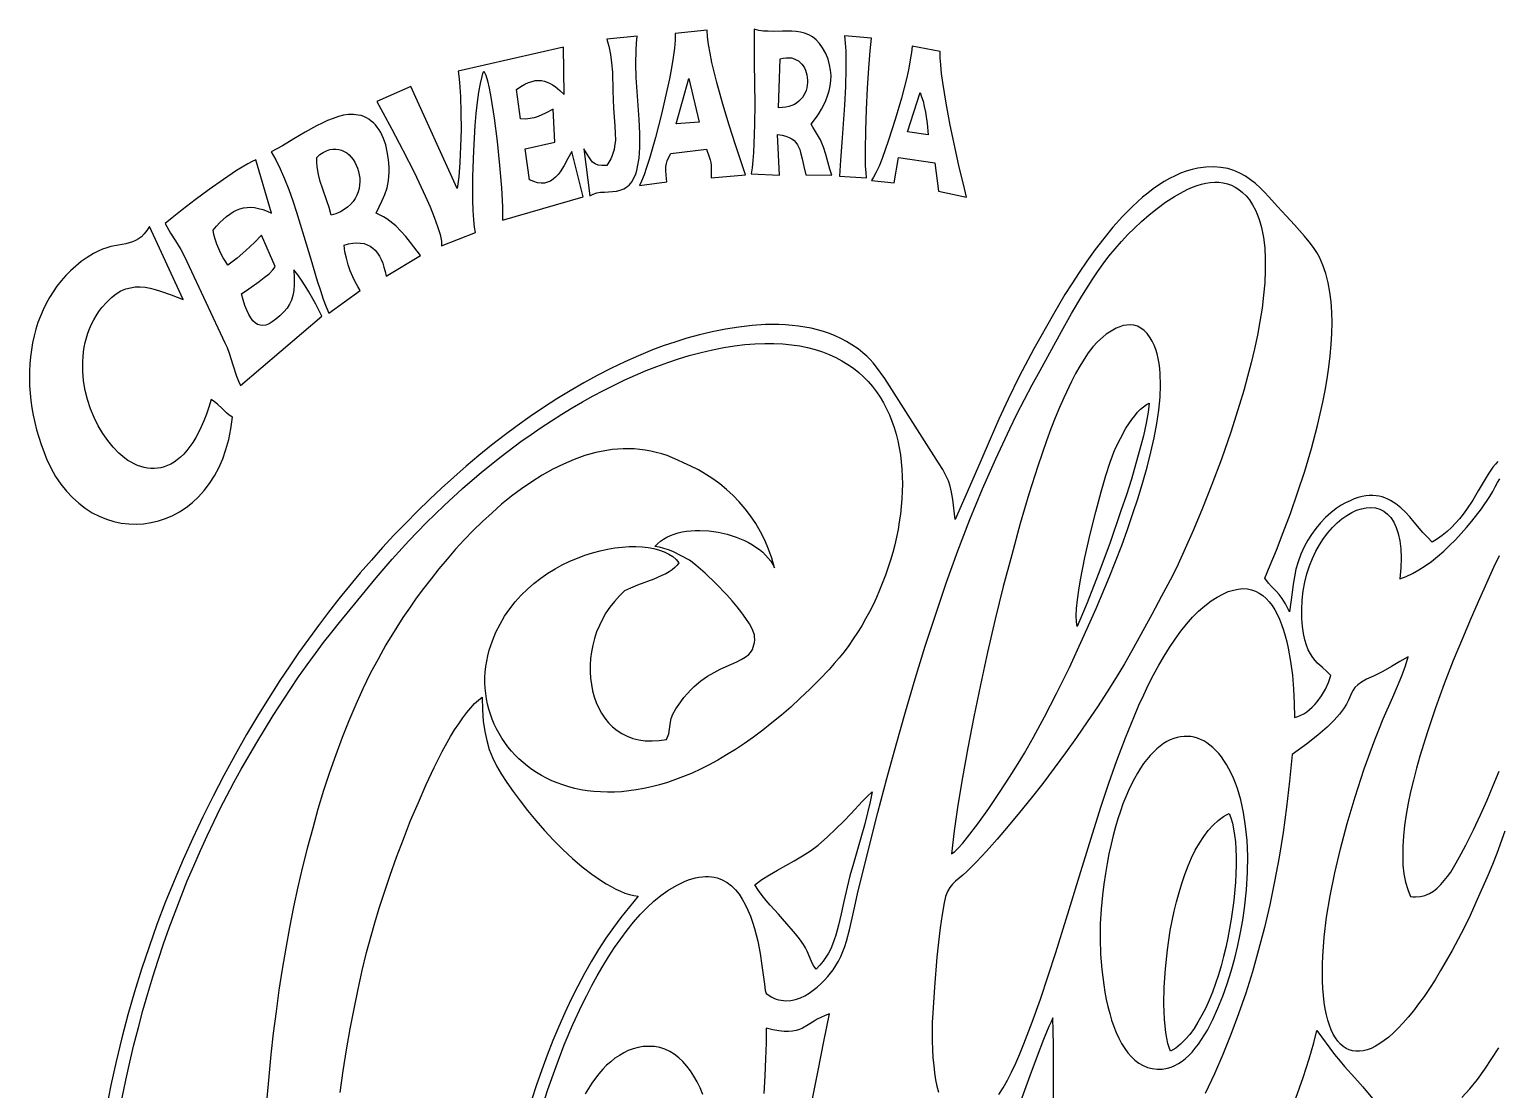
# Model space of a CAD drawing. Extents: x 0 to 206, y 0 to 153.
# Drawn here: x 0.1 to 103, y 72.2 to 146.5 of the extents above; entities that cross this region are included whole.
import ezdxf

# ---------------------------------------------------------------- set-up
doc = ezdxf.new("R2010")
doc.units = 0
doc.layers.add('Nível Padrão', color=18, linetype='CONTINUOUS')

msp = doc.modelspace()

# ---------------------------------------------------------------- linework, layer by layer
at = {"layer": 'Nível Padrão'}
for points in [[(42.83, 135.58), (44.74, 135.84), (44.7, 136.29), (44.68, 136.64), (44.69, 136.91), (44.72, 137.12), (44.77, 137.3), (44.84, 137.47), (45.03, 137.83), (47.52, 138.12), (47.72, 137.59), (47.79, 137.38), (47.83, 137.18), (47.85, 136.97), (47.86, 136.74), (47.86, 136.12), (50.26, 136.33), (49.56, 138.43), (49.12, 139.81), (48.68, 141.29), (48.26, 142.79), (47.91, 144.21), (47.78, 144.86), (47.67, 145.46), (47.6, 146), (47.57, 146.46), (45.33, 146.24), (45.33, 145.78), (45.28, 145.21), (45.19, 144.56), (45.08, 143.84), (44.93, 143.06), (44.76, 142.25), (44.38, 140.57), (43.96, 138.94), (43.53, 137.48), (43.33, 136.85), (43.15, 136.32), (42.98, 135.89), (42.83, 135.58)], [(50.66, 136.39), (52.66, 136.3), (52.52, 139.15), (52.83, 139.1), (53.09, 139.03), (53.32, 138.95), (53.51, 138.84), (53.67, 138.73), (53.8, 138.59), (53.9, 138.44), (53.99, 138.28), (54.07, 138.09), (54.13, 137.89), (54.24, 137.44), (54.35, 136.92), (54.5, 136.33), (56.32, 136.3), (56.17, 136.73), (56.03, 137.23), (55.89, 137.75), (55.73, 138.26), (55.62, 138.54), (55.52, 138.77), (55.31, 139.14), (55.1, 139.47), (54.99, 139.66), (54.88, 139.88), (55.24, 140.37), (55.42, 140.65), (55.59, 140.93), (55.75, 141.23), (55.9, 141.54), (56.02, 141.87), (56.12, 142.21), (56.2, 142.56), (56.24, 142.91), (56.26, 143.28), (56.23, 143.66), (56.16, 144.04), (56.05, 144.43), (55.89, 144.83), (55.67, 145.23), (55.45, 145.54), (55.22, 145.8), (54.96, 146), (54.7, 146.15), (54.41, 146.26), (54.12, 146.33), (53.82, 146.37), (53.51, 146.39), (52.86, 146.39), (52.2, 146.38), (51.86, 146.39), (51.53, 146.41), (51.2, 146.45), (50.87, 146.53), (50.87, 145.47), (50.88, 144.19), (50.91, 141.31), (50.9, 139.86), (50.86, 138.51), (50.83, 137.89), (50.79, 137.32), (50.73, 136.82), (50.66, 136.39)], [(30.11, 143.6), (30.17, 143.24), (30.21, 142.81), (30.28, 141.82), (30.31, 140.7), (30.32, 139.51), (30.29, 138.32), (30.24, 137.19), (30.16, 136.18), (30.05, 135.37), (26.8, 142.53), (24.41, 141.46), (24.84, 140.7), (25.48, 139.53), (26.25, 138.06), (27.05, 136.46), (27.81, 134.85), (28.15, 134.08), (28.44, 133.36), (28.68, 132.71), (28.85, 132.15), (28.95, 131.68), (28.96, 131.5), (28.96, 131.34), (31.33, 132.27), (31.27, 132.66), (31.22, 133.18), (31.18, 133.82), (31.16, 134.55), (31.16, 136.2), (31.21, 138), (31.32, 139.79), (31.39, 140.63), (31.47, 141.42), (31.57, 142.13), (31.68, 142.73), (31.8, 143.23), (31.86, 143.43), (31.93, 143.59), (32.05, 143.32), (32.17, 142.92), (32.3, 142.4), (32.42, 141.78), (32.64, 140.31), (32.85, 138.67), (33.02, 136.98), (33.15, 135.41), (33.23, 134.08), (33.24, 133.56), (33.24, 133.15), (38.88, 134.78), (38.08, 137.97), (37.82, 137.48), (37.56, 136.99), (37.27, 136.54), (37.12, 136.34), (36.95, 136.16), (36.78, 136.01), (36.59, 135.89), (36.39, 135.8), (36.17, 135.75), (35.94, 135.74), (35.69, 135.77), (35.42, 135.85), (35.12, 135.98), (34.82, 138.14), (36.89, 138.61), (36.79, 140.92), (36.25, 140.65), (35.99, 140.53), (35.73, 140.42), (35.45, 140.33), (35.16, 140.27), (34.84, 140.24), (34.49, 140.25), (34.22, 142.32), (34.51, 142.52), (34.79, 142.68), (35.05, 142.8), (35.3, 142.88), (35.53, 142.93), (35.76, 142.94), (35.97, 142.93), (36.18, 142.89), (36.37, 142.82), (36.56, 142.74), (36.74, 142.64), (36.91, 142.52), (37.24, 142.25), (37.56, 141.97), (37.5, 145.29), (30.11, 143.6)], [(38.92, 138.14), (39.36, 134.85), (39.59, 134.98), (39.84, 135.06), (40.1, 135.1), (40.38, 135.12), (40.94, 135.15), (41.21, 135.18), (41.48, 135.24), (41.74, 135.34), (41.86, 135.41), (41.98, 135.5), (42.1, 135.6), (42.2, 135.71), (42.31, 135.85), (42.4, 136.01), (42.49, 136.19), (42.57, 136.4), (42.64, 136.63), (42.7, 136.89), (42.8, 137.5), (42.85, 138.24), (42.86, 139.22), (42.82, 140.2), (42.75, 141.18), (42.68, 142.16), (42.61, 143.14), (42.58, 144.11), (42.59, 145.08), (42.62, 145.56), (42.67, 146.04), (40.54, 145.83), (40.62, 145.59), (40.69, 145.34), (40.8, 144.77), (40.88, 144.17), (40.93, 143.53), (40.97, 142.22), (41.01, 141), (41.1, 139.75), (41.13, 139.23), (41.14, 138.76), (41.09, 138.32), (41.05, 138.1), (40.99, 137.89), (40.91, 137.67), (40.82, 137.44), (40.69, 137.21), (40.55, 136.97), (40.2, 136.97), (39.93, 137.01), (39.72, 137.09), (39.55, 137.21), (39.41, 137.38), (39.27, 137.59), (38.92, 138.14)], [(56.86, 136.22), (58.75, 136.11), (58.72, 136.48), (58.69, 136.93), (58.68, 138.07), (58.7, 139.43), (58.75, 140.91), (58.83, 142.4), (58.91, 143.8), (59.01, 145.01), (59.1, 145.92), (57.2, 146.08), (57.26, 145.55), (57.29, 144.99), (57.31, 144.4), (57.31, 143.78), (57.28, 142.51), (57.2, 141.2), (57.01, 138.59), (56.92, 137.36), (56.86, 136.22)], [(60.99, 137.54), (63.55, 137.17), (63.79, 135.19), (65.77, 134.76), (65.54, 135.66), (65.25, 136.87), (64.93, 138.29), (64.61, 139.81), (64.33, 141.35), (64.09, 142.79), (64.01, 143.44), (63.95, 144.03), (63.92, 144.54), (63.92, 144.97), (61.94, 145.34), (61.9, 144.91), (61.82, 144.39), (61.71, 143.8), (61.57, 143.14), (61.2, 141.7), (60.76, 140.2), (60.3, 138.75), (59.84, 137.48), (59.63, 136.94), (59.43, 136.5), (59.25, 136.15), (59.1, 135.93), (60.69, 135.77), (60.99, 137.54)], [(52.69, 144.46), (52.91, 144.51), (53.12, 144.54), (53.31, 144.54), (53.5, 144.52), (53.67, 144.47), (53.82, 144.4), (53.97, 144.32), (54.1, 144.21), (54.21, 144.09), (54.31, 143.96), (54.4, 143.82), (54.47, 143.66), (54.53, 143.5), (54.57, 143.33), (54.6, 143.15), (54.62, 142.97), (54.61, 142.79), (54.59, 142.61), (54.56, 142.43), (54.51, 142.25), (54.44, 142.08), (54.36, 141.92), (54.26, 141.76), (54.15, 141.62), (54.01, 141.49), (53.86, 141.37), (53.7, 141.26), (53.51, 141.18), (53.31, 141.11), (53.09, 141.06), (52.85, 141.04), (52.59, 141.03), (52.69, 144.46)], [(46.29, 143.08), (47.01, 140.03), (45.41, 139.89), (46.29, 143.08)], [(62.5, 142.09), (62.61, 141.8), (62.71, 141.48), (62.8, 141.12), (62.88, 140.73), (63, 139.92), (63.08, 139.13), (61.62, 139.35), (62.5, 142.09)], [(17.01, 137.93), (17.33, 137.37), (17.64, 136.74), (17.95, 136.04), (18.24, 135.3), (18.52, 134.51), (18.79, 133.7), (19.31, 132.03), (19.79, 130.4), (20.24, 128.89), (20.46, 128.21), (20.66, 127.6), (20.87, 127.06), (21.06, 126.62), (23.24, 128.22), (23.08, 128.49), (22.9, 128.81), (22.73, 129.18), (22.56, 129.59), (22.41, 130.02), (22.28, 130.47), (22.18, 130.93), (22.12, 131.39), (22.44, 131.48), (22.74, 131.53), (23.02, 131.55), (23.28, 131.54), (23.52, 131.5), (23.74, 131.42), (23.95, 131.32), (24.13, 131.19), (24.3, 131.03), (24.46, 130.84), (24.6, 130.63), (24.72, 130.39), (24.83, 130.13), (24.92, 129.85), (25.01, 129.54), (25.08, 129.21), (27.47, 130.66), (26.78, 131.57), (26.45, 131.99), (26.11, 132.38), (25.75, 132.75), (25.34, 133.08), (25.12, 133.23), (24.89, 133.37), (24.64, 133.5), (24.36, 133.63), (24.8, 134.52), (24.99, 134.95), (25.14, 135.42), (25.19, 135.66), (25.24, 135.92), (25.27, 136.2), (25.28, 136.5), (25.28, 136.82), (25.26, 137.16), (25.21, 137.54), (25.15, 137.94), (25.04, 138.43), (24.89, 138.88), (24.69, 139.29), (24.58, 139.48), (24.45, 139.66), (24.32, 139.82), (24.18, 139.97), (24.03, 140.1), (23.86, 140.22), (23.69, 140.32), (23.51, 140.41), (23.32, 140.48), (23.12, 140.52), (22.78, 140.56), (22.44, 140.55), (22.08, 140.5), (21.72, 140.41), (21.35, 140.28), (20.97, 140.13), (20.58, 139.96), (20.19, 139.76), (19.4, 139.32), (18.6, 138.84), (17.8, 138.37), (17.01, 137.93)], [(20.2, 137.54), (20.43, 137.74), (20.66, 137.9), (20.89, 138.01), (21.12, 138.09), (21.33, 138.13), (21.55, 138.13), (21.75, 138.11), (21.95, 138.05), (22.13, 137.97), (22.31, 137.86), (22.47, 137.73), (22.62, 137.57), (22.76, 137.4), (22.88, 137.21), (22.98, 137.01), (23.07, 136.79), (23.14, 136.57), (23.19, 136.33), (23.22, 136.1), (23.23, 135.85), (23.21, 135.61), (23.17, 135.37), (23.11, 135.13), (23.02, 134.9), (22.9, 134.67), (22.75, 134.45), (22.58, 134.25), (22.37, 134.06), (22.13, 133.89), (21.86, 133.73), (21.55, 133.6), (21.21, 133.49), (21.08, 134.03), (20.92, 134.51), (20.6, 135.39), (20.45, 135.85), (20.33, 136.34), (20.24, 136.89), (20.21, 137.21), (20.2, 137.54)], [(12.94, 132.44), (13.18, 132.72), (13.41, 132.97), (13.65, 133.2), (13.88, 133.4), (14.11, 133.57), (14.34, 133.72), (14.58, 133.84), (14.82, 133.94), (15.07, 134), (15.32, 134.04), (15.59, 134.05), (15.85, 134.03), (16.13, 133.97), (16.42, 133.89), (16.73, 133.78), (17.04, 133.64), (15.93, 137.38), (15.68, 137.27), (15.37, 137.1), (14.59, 136.62), (13.66, 135.99), (12.66, 135.29), (11.68, 134.57), (10.78, 133.88), (10.06, 133.31), (9.57, 132.9), (9.95, 132.24), (10.31, 131.69), (10.68, 131.08), (10.88, 130.7), (11.1, 130.25), (13.77, 124.55), (13.92, 124.21), (14.06, 123.82), (14.32, 123), (14.59, 122.2), (14.72, 121.85), (14.87, 121.54), (20.57, 126.42), (20.13, 127.26), (19.65, 128.11), (19.4, 128.53), (19.14, 128.93), (18.88, 129.31), (18.61, 129.66), (18.63, 129.11), (18.62, 128.63), (18.59, 128.22), (18.53, 127.86), (18.43, 127.54), (18.3, 127.25), (18.12, 126.98), (17.89, 126.71), (17.61, 126.43), (17.34, 126.19), (17.09, 126.01), (16.86, 125.88), (16.64, 125.79), (16.43, 125.76), (16.24, 125.77), (16.06, 125.83), (15.89, 125.94), (15.73, 126.09), (15.58, 126.29), (15.44, 126.54), (15.3, 126.83), (15.17, 127.17), (15.04, 127.55), (14.92, 127.98), (15.45, 128.33), (16.17, 128.84), (16.53, 129.12), (16.86, 129.39), (17.13, 129.65), (17.23, 129.77), (17.3, 129.89), (16.34, 132.09), (15.83, 131.57), (15.24, 131.02), (14.62, 130.48), (13.98, 129.98), (13.82, 130.22), (13.65, 130.5), (13.49, 130.81), (13.34, 131.14), (13.21, 131.47), (13.09, 131.81), (13, 132.13), (12.94, 132.44)], [(12.8, 120.56), (12.64, 120.03), (12.47, 119.54), (12.29, 119.08), (12.11, 118.65), (11.92, 118.26), (11.72, 117.9), (11.52, 117.56), (11.31, 117.26), (11.1, 116.99), (10.88, 116.74), (10.66, 116.53), (10.43, 116.34), (10.21, 116.18), (9.98, 116.04), (9.75, 115.93), (9.51, 115.84), (9.28, 115.78), (9.04, 115.74), (8.81, 115.72), (8.57, 115.72), (8.34, 115.75), (8.1, 115.79), (7.87, 115.86), (7.64, 115.94), (7.41, 116.05), (7.19, 116.17), (6.97, 116.3), (6.75, 116.46), (6.33, 116.81), (5.93, 117.22), (5.55, 117.68), (5.2, 118.18), (4.88, 118.73), (4.59, 119.31), (4.34, 119.92), (4.14, 120.56), (3.98, 121.21), (3.86, 121.88), (3.8, 122.55), (3.8, 123.23), (3.82, 123.56), (3.85, 123.9), (3.9, 124.23), (3.97, 124.56), (4.06, 124.89), (4.16, 125.21), (4.27, 125.53), (4.41, 125.84), (4.57, 126.15), (4.74, 126.44), (4.93, 126.73), (5.14, 127.02), (5.48, 127.4), (5.82, 127.72), (6.15, 127.98), (6.48, 128.18), (6.81, 128.32), (7.15, 128.41), (7.48, 128.46), (7.82, 128.47), (8.17, 128.44), (8.52, 128.37), (8.88, 128.28), (9.24, 128.17), (10.01, 127.9), (10.83, 127.59), (8.48, 132.71), (8.3, 132.42), (8.11, 132.18), (7.91, 131.98), (7.71, 131.83), (7.5, 131.71), (7.28, 131.62), (7.05, 131.55), (6.81, 131.49), (6.31, 131.4), (5.77, 131.29), (5.48, 131.21), (5.18, 131.1), (4.87, 130.97), (4.55, 130.8), (4.11, 130.53), (3.7, 130.24), (3.32, 129.93), (2.95, 129.6), (2.61, 129.26), (2.29, 128.89), (1.99, 128.52), (1.72, 128.12), (1.46, 127.72), (1.23, 127.3), (1.02, 126.86), (0.83, 126.42), (0.66, 125.96), (0.51, 125.5), (0.39, 125.03), (0.28, 124.54), (0.2, 124.06), (0.13, 123.56), (0.09, 123.06), (0.06, 122.55), (0.06, 122.04), (0.07, 121.53), (0.11, 121.01), (0.16, 120.5), (0.23, 119.98), (0.32, 119.46), (0.43, 118.95), (0.56, 118.43), (0.71, 117.92), (0.88, 117.41), (1.06, 116.91), (1.26, 116.41), (1.56, 115.77), (1.9, 115.17), (2.26, 114.63), (2.66, 114.13), (3.08, 113.69), (3.52, 113.29), (3.98, 112.94), (4.46, 112.63), (4.95, 112.38), (5.46, 112.17), (5.97, 112.01), (6.49, 111.9), (7.02, 111.84), (7.54, 111.82), (8.07, 111.85), (8.59, 111.93), (9.11, 112.05), (9.61, 112.22), (10.11, 112.43), (10.59, 112.7), (11.05, 113), (11.5, 113.35), (11.92, 113.75), (12.32, 114.19), (12.69, 114.68), (13.03, 115.21), (13.33, 115.78), (13.61, 116.4), (13.84, 117.07), (14.03, 117.77), (14.18, 118.52), (14.29, 119.32), (14.07, 119.47), (13.88, 119.63), (13.57, 119.94), (13.24, 120.25), (13.04, 120.4), (12.8, 120.56)], [(72.58, 120.68), (72.28, 120.01), (71.98, 119.28), (71.68, 118.5), (71.37, 117.67), (70.76, 115.88), (70.14, 113.93), (69.53, 111.86), (68.93, 109.68), (68.34, 107.44), (67.78, 105.15), (67.24, 102.85), (66.74, 100.56), (66.27, 98.31), (65.85, 96.14), (65.47, 94.06), (65.15, 92.11), (64.89, 90.31), (64.7, 88.69), (64.93, 88.86), (65.19, 89.12), (65.5, 89.46), (65.83, 89.86), (66.55, 90.81), (67.32, 91.89), (68.08, 93.01), (68.78, 94.09), (69.38, 95.03), (69.82, 95.76), (70.46, 96.89), (71.22, 98.3), (72.06, 99.94), (72.97, 101.78), (73.9, 103.78), (74.85, 105.9), (75.77, 108.09), (76.21, 109.21), (76.64, 110.33), (77.05, 111.45), (77.43, 112.56), (77.8, 113.67), (78.13, 114.76), (78.43, 115.83), (78.69, 116.88), (78.92, 117.89), (79.1, 118.88), (79.24, 119.82), (79.33, 120.72), (79.36, 121.57), (79.34, 122.36), (79.31, 122.74), (79.26, 123.1), (79.2, 123.44), (79.12, 123.77), (79.03, 124.08), (78.91, 124.37), (78.78, 124.65), (78.64, 124.9), (78.43, 125.19), (78.21, 125.41), (77.98, 125.58), (77.74, 125.7), (77.5, 125.77), (77.25, 125.8), (77, 125.79), (76.75, 125.75), (76.5, 125.67), (76.25, 125.57), (76.01, 125.44), (75.78, 125.3), (75.55, 125.14), (75.34, 124.97), (74.95, 124.61), (74.62, 124.26), (74.3, 123.85), (74, 123.4), (73.7, 122.91), (73.41, 122.39), (73.13, 121.84), (72.58, 120.68)], [(78.57, 120.32), (78.5, 119.67), (78.36, 118.9), (78.17, 118.03), (77.92, 117.08), (77.64, 116.07), (77.32, 114.99), (76.97, 113.88), (76.59, 112.75), (75.8, 110.47), (74.99, 108.29), (74.21, 106.31), (73.52, 104.65), (73.49, 104.8), (73.46, 104.97), (73.45, 105.39), (73.47, 105.92), (73.54, 106.52), (73.63, 107.19), (73.75, 107.92), (74.06, 109.49), (74.43, 111.12), (74.82, 112.69), (75.19, 114.1), (75.52, 115.24), (75.83, 116.18), (76.17, 117.05), (76.55, 117.84), (76.94, 118.55), (77.14, 118.87), (77.35, 119.17), (77.55, 119.43), (77.76, 119.67), (77.97, 119.88), (78.17, 120.06), (78.37, 120.21), (78.57, 120.32)], [(85.26, 84.89), (85.4, 86.17), (85.47, 87.39), (85.48, 88.54), (85.43, 89.63), (85.33, 90.65), (85.19, 91.6), (84.99, 92.48), (84.88, 92.89), (84.75, 93.29), (84.62, 93.66), (84.47, 94.02), (84.32, 94.36), (84.16, 94.67), (83.99, 94.97), (83.81, 95.25), (83.63, 95.51), (83.44, 95.74), (83.24, 95.96), (83.04, 96.16), (82.83, 96.33), (82.61, 96.48), (82.39, 96.62), (82.17, 96.73), (81.95, 96.81), (81.72, 96.88), (81.48, 96.92), (81.25, 96.94), (81.01, 96.94), (80.77, 96.91), (80.53, 96.86), (80.29, 96.79), (80.05, 96.69), (79.81, 96.57), (79.58, 96.43), (79.34, 96.26), (79.1, 96.06), (78.87, 95.84), (78.63, 95.6), (78.41, 95.32), (78.18, 95.03), (77.96, 94.71), (77.74, 94.36), (77.53, 93.98), (77.32, 93.58), (77.12, 93.15), (76.92, 92.69), (76.73, 92.21), (76.55, 91.7), (76.37, 91.16), (76.21, 90.59), (76.05, 89.99), (75.9, 89.37), (75.75, 88.71), (75.62, 88.03), (75.5, 87.32), (75.39, 86.58), (75.29, 85.81), (75.19, 84.83), (75.14, 83.8), (75.13, 82.74), (75.16, 81.66), (75.24, 80.58), (75.38, 79.51), (75.46, 78.99), (75.56, 78.48), (75.67, 77.99), (75.8, 77.51), (75.93, 77.04), (76.09, 76.6), (76.25, 76.18), (76.44, 75.78), (76.63, 75.41), (76.85, 75.06), (77.07, 74.75), (77.32, 74.47), (77.57, 74.22), (77.85, 74.02), (78.14, 73.85), (78.45, 73.72), (78.77, 73.64), (79.12, 73.6), (79.48, 73.61), (79.85, 73.67), (80.11, 73.74), (80.37, 73.85), (80.62, 73.99), (80.87, 74.15), (81.11, 74.34), (81.34, 74.56), (81.57, 74.8), (81.8, 75.07), (82.02, 75.36), (82.23, 75.67), (82.65, 76.34), (83.03, 77.08), (83.39, 77.87), (83.73, 78.71), (84.04, 79.58), (84.32, 80.48), (84.57, 81.38), (84.79, 82.28), (84.98, 83.18), (85.14, 84.05), (85.26, 84.89)], [(50.92, 86.52), (51.41, 86.89), (51.94, 87.23), (52.5, 87.56), (53.09, 87.88), (53.68, 88.21), (54.26, 88.55), (54.82, 88.92), (55.36, 89.32), (56.02, 89.89), (56.61, 90.45), (57.15, 90.99), (57.64, 91.5), (58.47, 92.39), (58.82, 92.75), (59.14, 93.04), (59.01, 92.35), (58.83, 91.57), (58.6, 90.71), (58.35, 89.82), (57.83, 88.02), (57.59, 87.16), (57.39, 86.37), (57.16, 85.37), (56.97, 84.49), (56.79, 83.7), (56.6, 82.99), (56.49, 82.66), (56.37, 82.34), (56.24, 82.04), (56.08, 81.74), (55.9, 81.45), (55.7, 81.17), (55.47, 80.89), (55.21, 80.61), (55.06, 80.83), (54.95, 81.04), (54.77, 81.44), (54.59, 81.87), (54.47, 82.1), (54.33, 82.35), (54.05, 82.75), (53.77, 83.08), (53.48, 83.41), (53.16, 83.8), (52.87, 84.15), (52.58, 84.48), (52, 85.11), (51.72, 85.43), (51.44, 85.77), (51.18, 86.13), (50.92, 86.52)], [(80.07, 74.86), (79.97, 75.11), (79.88, 75.41), (79.8, 75.77), (79.73, 76.17), (79.68, 76.61), (79.64, 77.1), (79.61, 77.62), (79.6, 78.17), (79.62, 79.36), (79.7, 80.64), (79.85, 81.97), (79.94, 82.65), (80.05, 83.33), (80.18, 84), (80.32, 84.68), (80.48, 85.34), (80.66, 86), (80.85, 86.63), (81.06, 87.25), (81.29, 87.85), (81.54, 88.41), (81.8, 88.95), (82.09, 89.45), (82.39, 89.92), (82.71, 90.34), (83.05, 90.72), (83.41, 91.05), (83.78, 91.32), (83.98, 91.44), (84.18, 91.54), (84.3, 91.23), (84.4, 90.86), (84.49, 90.46), (84.56, 90.02), (84.61, 89.54), (84.64, 89.02), (84.66, 88.48), (84.66, 87.91), (84.64, 87.32), (84.61, 86.71), (84.5, 85.44), (84.32, 84.13), (84.21, 83.46), (84.08, 82.8), (83.94, 82.14), (83.78, 81.49), (83.61, 80.85), (83.42, 80.22), (83.22, 79.6), (83, 79.01), (82.77, 78.44), (82.53, 77.89), (82.27, 77.38), (81.99, 76.89), (81.71, 76.45), (81.41, 76.04), (81.09, 75.67), (80.77, 75.35), (80.43, 75.08), (80.07, 74.86)]]:
    msp.add_lwpolyline(points, close=True, dxfattribs=at)
for points in [[(103, 116.23), (102.84, 116.04), (102.67, 115.82), (102.34, 115.33), (101.64, 114.15), (101.25, 113.5), (100.81, 112.85), (100.57, 112.52), (100.32, 112.2), (100.05, 111.89), (99.76, 111.6), (99.45, 111.31), (99.12, 111.04), (98.77, 110.79), (98.4, 110.57), (98.08, 110.9), (97.76, 111.25), (97.15, 111.97), (96.84, 112.33), (96.53, 112.66), (96.2, 112.98), (95.86, 113.25), (95.49, 113.49), (95.3, 113.58), (95.1, 113.67), (94.9, 113.73), (94.69, 113.79), (94.47, 113.82), (94.24, 113.83), (94, 113.83), (93.75, 113.8), (93.49, 113.76), (93.22, 113.69), (92.94, 113.59), (92.65, 113.47), (92.34, 113.33), (92.02, 113.15), (91.67, 112.92), (91.3, 112.62), (90.94, 112.28), (90.58, 111.91), (90.25, 111.51), (89.94, 111.1), (89.68, 110.69), (89.46, 110.29), (89.2, 109.72), (89.01, 109.18), (88.86, 108.66), (88.75, 108.14), (88.67, 107.61), (88.59, 107.03), (88.41, 105.68), (88.12, 106.23), (87.88, 106.62), (87.68, 106.9), (87.5, 107.09), (87.14, 107.44), (86.93, 107.68), (86.68, 108.03), (87.06, 108.94), (87.5, 110.01), (87.97, 111.23), (88.47, 112.58), (88.97, 114.02), (89.47, 115.55), (89.94, 117.13), (90.36, 118.75), (90.56, 119.57), (90.74, 120.39), (90.9, 121.21), (91.04, 122.02), (91.16, 122.83), (91.26, 123.63), (91.33, 124.42), (91.37, 125.2), (91.39, 125.95), (91.37, 126.69), (91.32, 127.41), (91.24, 128.1), (91.12, 128.76), (90.95, 129.4), (90.75, 130), (90.51, 130.56), (90.33, 130.87), (90.08, 131.23), (89.78, 131.62), (89.45, 132.02), (88.76, 132.81), (88.17, 133.44), (87.56, 134.1), (86.96, 134.77), (86.65, 135.1), (86.34, 135.41), (86.01, 135.71), (85.67, 135.98), (85.31, 136.23), (84.92, 136.45), (84.51, 136.62), (84.08, 136.76), (83.6, 136.85), (83.1, 136.89), (82.55, 136.87), (81.97, 136.79), (81.57, 136.7), (81.17, 136.58), (80.77, 136.44), (80.38, 136.26), (79.99, 136.07), (79.61, 135.85), (79.23, 135.6), (78.85, 135.34), (78.48, 135.05), (78.11, 134.75), (77.75, 134.43), (77.39, 134.1), (76.7, 133.4), (76.03, 132.65), (75.38, 131.87), (74.77, 131.08), (74.19, 130.27), (73.65, 129.47), (73.14, 128.69), (72.66, 127.93), (71.85, 126.55), (70.49, 124.12), (69.46, 122.19), (68.67, 120.6), (68.02, 119.18), (67.42, 117.79), (66.77, 116.26), (65.98, 114.44), (64.96, 112.16), (64.79, 113.55), (64.71, 114.06), (64.61, 114.48), (64.49, 114.86), (64.32, 115.24), (64.09, 115.65), (63.79, 116.13), (60.03, 122.04), (59.44, 122.83), (59.21, 123.13), (59, 123.38), (58.78, 123.61), (58.5, 123.85), (58.16, 124.11), (57.71, 124.41), (57.34, 124.64), (56.95, 124.84), (56.55, 125.03), (56.15, 125.19), (55.73, 125.33), (55.31, 125.45), (54.87, 125.56), (54.43, 125.64), (53.98, 125.71), (53.53, 125.76), (53.07, 125.8), (52.61, 125.82), (51.67, 125.82), (50.73, 125.76), (49.79, 125.65), (48.86, 125.51), (47.93, 125.32), (47.03, 125.11), (46.15, 124.87), (45.31, 124.6), (44.5, 124.33), (43.74, 124.04), (42.77, 123.64), (41.8, 123.21), (40.83, 122.74), (39.87, 122.25), (38.92, 121.73), (37.97, 121.18), (37.03, 120.61), (36.1, 120.01), (35.17, 119.38), (34.26, 118.73), (33.35, 118.05), (32.45, 117.36), (31.56, 116.64), (30.68, 115.9), (29.81, 115.13), (28.95, 114.35), (28.1, 113.55), (27.26, 112.74), (26.44, 111.9), (25.62, 111.05), (24.82, 110.19), (24.04, 109.3), (23.26, 108.41), (22.5, 107.5), (21.76, 106.58), (21.03, 105.65), (20.32, 104.71), (19.62, 103.75), (18.93, 102.79), (18.27, 101.82), (17.62, 100.85), (16.99, 99.86), (16.12, 98.47), (15.29, 97.06), (14.48, 95.64), (13.69, 94.2), (12.94, 92.75), (12.21, 91.29), (11.51, 89.81), (10.84, 88.31), (10.2, 86.81), (9.58, 85.28), (9, 83.74), (8.45, 82.18), (7.92, 80.61), (7.43, 79.02), (6.97, 77.41), (6.54, 75.79), (6.15, 74.14), (5.78, 72.48), (5.45, 70.8)], [(35.86, 70.49), (36.41, 72.17), (36.98, 73.78), (37.56, 75.3), (38.16, 76.72), (38.79, 78.08), (39.14, 78.77), (39.5, 79.46), (39.87, 80.15), (40.26, 80.82), (40.67, 81.48), (41.09, 82.13), (41.52, 82.75), (41.96, 83.35), (42.42, 83.91), (42.88, 84.44), (43.36, 84.94), (43.84, 85.38), (44.33, 85.79), (44.83, 86.14), (45.43, 86.49), (45.99, 86.76), (46.26, 86.87), (46.51, 86.95), (46.76, 87.02), (47, 87.07), (47.24, 87.1), (47.46, 87.11), (47.68, 87.11), (47.88, 87.09), (48.08, 87.06), (48.27, 87.01), (48.46, 86.95), (48.64, 86.88), (48.97, 86.69), (49.28, 86.46), (49.56, 86.18), (49.81, 85.87), (50.04, 85.52), (50.25, 85.15), (50.44, 84.75), (50.61, 84.33), (50.76, 83.9), (50.89, 83.46), (51.12, 82.57), (51.29, 81.7), (51.41, 80.88), (51.59, 79.55), (51.65, 79.12), (51.69, 78.98), (51.72, 78.9), (51.89, 78.78), (52.07, 78.68), (52.24, 78.59), (52.41, 78.52), (52.59, 78.47), (52.76, 78.43), (53.1, 78.4), (53.44, 78.42), (53.78, 78.49), (54.11, 78.61), (54.42, 78.75), (54.73, 78.93), (55.02, 79.14), (55.3, 79.36), (55.57, 79.6), (55.81, 79.84), (56.03, 80.09), (56.42, 80.57), (56.61, 80.87), (56.78, 81.18), (56.94, 81.5), (57.09, 81.85), (57.22, 82.21), (57.34, 82.58), (57.55, 83.36), (57.74, 84.18), (57.92, 85.02), (58.11, 85.89), (58.32, 86.77), (59.55, 91.6), (60.18, 93.98), (60.82, 96.34), (61.48, 98.67), (62.16, 100.98), (62.86, 103.26), (63.6, 105.52), (64.36, 107.76), (65.16, 109.96), (66, 112.14), (66.89, 114.29), (67.82, 116.41), (68.79, 118.51), (69.3, 119.54), (69.83, 120.57), (70.36, 121.59), (70.92, 122.61), (72.41, 125.33), (73.12, 126.6), (73.84, 127.81), (74.57, 128.97), (74.95, 129.53), (75.34, 130.08), (75.75, 130.61), (76.18, 131.13), (76.62, 131.64), (77.08, 132.13), (77.53, 132.58), (78.02, 133.04), (78.56, 133.51), (79.13, 133.97), (79.72, 134.41), (80.34, 134.81), (80.97, 135.16), (81.28, 135.31), (81.6, 135.45), (81.92, 135.57), (82.23, 135.66), (82.54, 135.73), (82.85, 135.78), (83.16, 135.8), (83.46, 135.8), (83.76, 135.76), (84.05, 135.7), (84.33, 135.6), (84.6, 135.47), (84.86, 135.3), (85.12, 135.09), (85.36, 134.85), (85.59, 134.56), (85.8, 134.23), (86.01, 133.85), (86.14, 133.57), (86.25, 133.27), (86.35, 132.96), (86.44, 132.63), (86.58, 131.94), (86.67, 131.21), (86.71, 130.43), (86.71, 129.61), (86.67, 128.76), (86.59, 127.88), (86.48, 126.97), (86.33, 126.04), (86.16, 125.09), (85.95, 124.13), (85.72, 123.15), (85.47, 122.17), (85.2, 121.19), (84.91, 120.21), (84.29, 118.27), (83.64, 116.39), (82.97, 114.6), (82.31, 112.94), (81.68, 111.43), (81.1, 110.11), (80.59, 109.01), (80.17, 108.16), (79.44, 106.77), (78.75, 105.48), (77.35, 102.93), (76.84, 102.02), (76.26, 101.06), (75.63, 100.06), (74.95, 99.02), (74.23, 97.95), (73.48, 96.87), (72.7, 95.78), (71.9, 94.7), (71.1, 93.64), (70.29, 92.6), (69.48, 91.59), (68.69, 90.64), (67.92, 89.74), (67.17, 88.9), (66.46, 88.14), (65.79, 87.47), (65.51, 87.21), (65.25, 86.99), (65, 86.78), (64.78, 86.57), (64.59, 86.33), (64.43, 86.05), (64.29, 85.7), (64.19, 85.26), (64.05, 84.45), (63.92, 83.51), (63.8, 82.5), (63.69, 81.45), (63.51, 79.36), (63.39, 77.55), (63.36, 76.87), (63.35, 76.21), (63.35, 75.58), (63.37, 74.98), (63.41, 74.4), (63.46, 73.86), (63.52, 73.34), (63.59, 72.86), (63.68, 72.4), (63.79, 71.98)], [(6.57, 71.58), (6.83, 72.83), (7.1, 74.08), (7.39, 75.31), (7.7, 76.52), (8.02, 77.72), (8.36, 78.91), (8.71, 80.08), (9.08, 81.24), (9.46, 82.38), (9.86, 83.51), (10.27, 84.62), (10.7, 85.72), (11.13, 86.8), (11.58, 87.87), (12.05, 88.93), (12.52, 89.97), (13.01, 91), (13.44, 91.87), (13.9, 92.77), (14.39, 93.7), (14.91, 94.63), (16, 96.52), (17.16, 98.4), (18.34, 100.23), (18.93, 101.11), (19.53, 101.95), (20.11, 102.76), (20.69, 103.53), (21.26, 104.26), (21.81, 104.93), (24.38, 108.05), (25.5, 109.37), (26.66, 110.66), (27.87, 111.92), (29.13, 113.14), (30.43, 114.33), (31.76, 115.47), (33.13, 116.57), (34.52, 117.62), (35.23, 118.12), (35.94, 118.61), (36.66, 119.08), (37.38, 119.54), (38.11, 119.99), (38.84, 120.41), (39.58, 120.82), (40.32, 121.21), (41.06, 121.58), (41.81, 121.94), (42.56, 122.27), (43.31, 122.59), (44.06, 122.89), (44.81, 123.16), (45.56, 123.41), (46.31, 123.65), (47.15, 123.87), (47.96, 124.05), (48.74, 124.21), (49.49, 124.33), (50.23, 124.42), (50.93, 124.47), (51.61, 124.5), (52.26, 124.5), (52.89, 124.47), (53.49, 124.41), (54.07, 124.33), (54.62, 124.21), (55.15, 124.08), (55.66, 123.91), (56.14, 123.73), (56.59, 123.52), (57.03, 123.29), (57.44, 123.03), (57.83, 122.76), (58.2, 122.47), (58.54, 122.15), (58.86, 121.82), (59.17, 121.47), (59.45, 121.11), (59.7, 120.72), (59.94, 120.33), (60.16, 119.91), (60.36, 119.49), (60.53, 119.05), (60.69, 118.6), (60.83, 118.14), (60.95, 117.66), (61.04, 117.18), (61.13, 116.69), (61.19, 116.19), (61.23, 115.68), (61.26, 115.17), (61.27, 114.65), (61.26, 114.12), (61.23, 113.59), (61.19, 113.06), (61.13, 112.53), (61.05, 111.99), (60.96, 111.45), (60.85, 110.91), (60.73, 110.37), (60.59, 109.84), (60.43, 109.3), (60.08, 108.24), (59.67, 107.19), (59.45, 106.68), (59.21, 106.17), (58.95, 105.67), (58.69, 105.18), (58.41, 104.7), (58.12, 104.23), (57.82, 103.77), (57.5, 103.32), (57.18, 102.88), (56.84, 102.45), (56.49, 102.04), (56.13, 101.64), (55.45, 100.93), (54.77, 100.25), (54.1, 99.61), (53.44, 99), (52.78, 98.43), (52.12, 97.88), (51.47, 97.37), (50.83, 96.89), (50.19, 96.44), (49.56, 96.03), (48.94, 95.64), (48.32, 95.28), (47.71, 94.95), (47.11, 94.65), (46.52, 94.37), (45.93, 94.13), (45.36, 93.91), (44.79, 93.71), (44.23, 93.55), (43.68, 93.4), (43.14, 93.28), (42.6, 93.19), (42.08, 93.11), (41.57, 93.06), (41.07, 93.03), (40.58, 93.03), (40.1, 93.04), (39.63, 93.07), (39.17, 93.13), (38.73, 93.2), (38.3, 93.29), (37.87, 93.4), (37.46, 93.53), (37.07, 93.67), (36.68, 93.83), (36.31, 94.01), (35.96, 94.2), (35.61, 94.4), (35.28, 94.62), (34.97, 94.86), (34.67, 95.1), (34.38, 95.36), (34.11, 95.63), (33.85, 95.91), (33.61, 96.2), (33.39, 96.5), (33.18, 96.81), (32.99, 97.13), (32.81, 97.46), (32.65, 97.79), (32.51, 98.14), (32.38, 98.49), (32.27, 98.84), (32.18, 99.2), (32.11, 99.57), (32.06, 99.94), (32.02, 100.31), (32, 100.69), (32, 101.07), (32.02, 101.45), (32.06, 101.83), (32.12, 102.22), (32.2, 102.6), (32.3, 102.99), (32.52, 103.63), (32.77, 104.24), (33.06, 104.82), (33.38, 105.37), (33.74, 105.89), (34.12, 106.38), (34.53, 106.84), (34.97, 107.27), (35.43, 107.67), (35.91, 108.04), (36.4, 108.38), (36.91, 108.69), (37.42, 108.97), (37.95, 109.23), (38.48, 109.45), (39.01, 109.65), (39.54, 109.82), (40.07, 109.96), (40.59, 110.07), (41.11, 110.16), (41.61, 110.22), (42.1, 110.25), (42.57, 110.25), (43.02, 110.23), (43.45, 110.18), (43.85, 110.11), (44.23, 110.01), (44.57, 109.88), (44.88, 109.73), (45.16, 109.55), (45.4, 109.34), (45.59, 109.12), (45.47, 108.95), (45.32, 108.79), (45.13, 108.63), (44.91, 108.49), (44.67, 108.35), (44.4, 108.22), (43.84, 107.97), (42.7, 107.54), (42.2, 107.33), (41.79, 107.14), (41.42, 106.79), (41.07, 106.41), (40.76, 106.01), (40.48, 105.6), (40.24, 105.17), (40.02, 104.72), (39.83, 104.27), (39.68, 103.81), (39.56, 103.34), (39.47, 102.87), (39.4, 102.4), (39.37, 101.94), (39.37, 101.47), (39.4, 101.02), (39.46, 100.57), (39.54, 100.13), (39.66, 99.71), (39.8, 99.31), (39.98, 98.92), (40.18, 98.56), (40.41, 98.21), (40.66, 97.9), (40.95, 97.61), (41.26, 97.36), (41.6, 97.14), (41.97, 96.95), (42.37, 96.8), (42.79, 96.7), (43.23, 96.63), (43.71, 96.62), (44.21, 96.65), (44.73, 96.73), (44.88, 97.12), (44.94, 97.44), (45, 97.94), (45.05, 98.2), (45.17, 98.5), (45.38, 98.88), (45.72, 99.37), (45.95, 99.67), (46.19, 99.95), (46.43, 100.2), (46.67, 100.43), (47.14, 100.83), (47.6, 101.16), (48.06, 101.43), (48.49, 101.65), (49.29, 102.01), (49.65, 102.16), (49.97, 102.32), (50.25, 102.49), (50.49, 102.68), (50.59, 102.79), (50.68, 102.91), (50.75, 103.04), (50.81, 103.19), (50.86, 103.35), (50.89, 103.52), (50.91, 103.72), (50.9, 103.94), (50.89, 104.06), (50.85, 104.19), (50.73, 104.49), (50.54, 104.84), (50.3, 105.21), (50.01, 105.61), (49.68, 106.02), (49.33, 106.44), (48.95, 106.86), (48.18, 107.67), (47.43, 108.39), (46.79, 108.95), (46.53, 109.16), (46.33, 109.29), (45.76, 109.61), (45.17, 109.9), (44.87, 110.02), (44.55, 110.12), (44.24, 110.2), (43.91, 110.26), (44.1, 110.44), (44.3, 110.62), (44.52, 110.77), (44.75, 110.9), (45, 111.02), (45.26, 111.12), (45.54, 111.21), (45.83, 111.28), (46.13, 111.33), (46.43, 111.36), (46.74, 111.39), (47.06, 111.39), (47.7, 111.36), (48.35, 111.27), (48.99, 111.12), (49.61, 110.92), (50.2, 110.67), (50.48, 110.53), (50.75, 110.38), (51, 110.21), (51.24, 110.04), (51.47, 109.85), (51.67, 109.65), (51.86, 109.44), (52.03, 109.23), (52.18, 109), (52.3, 108.76), (52.11, 109.43), (51.88, 110.08), (51.62, 110.7), (51.32, 111.29), (50.98, 111.86), (50.62, 112.4), (50.24, 112.91), (49.82, 113.39), (49.39, 113.84), (48.93, 114.26), (48.46, 114.65), (47.97, 115.01), (47.47, 115.34), (46.96, 115.63), (46.44, 115.89), (45.91, 116.12), (45.53, 116.31), (45.15, 116.48), (44.77, 116.63), (44.39, 116.75), (44, 116.86), (43.62, 116.95), (43.23, 117.01), (42.85, 117.06), (42.46, 117.1), (42.08, 117.11), (41.69, 117.11), (41.31, 117.09), (40.92, 117.05), (40.54, 116.99), (40.15, 116.93), (39.77, 116.84), (39.01, 116.63), (38.25, 116.36), (37.5, 116.04), (36.75, 115.67), (36.02, 115.26), (35.29, 114.8), (34.57, 114.31), (33.87, 113.78), (33.17, 113.22), (32.5, 112.63), (31.83, 112.02), (31.18, 111.38), (30.55, 110.73), (29.94, 110.06), (29.34, 109.38), (28.77, 108.7), (28.22, 108), (27.69, 107.31), (27.18, 106.63), (26.7, 105.94), (26.25, 105.27), (25.82, 104.61), (25.05, 103.35), (24.5, 102.36), (23.96, 101.34), (23.44, 100.27), (22.94, 99.17), (22.46, 98.03), (21.99, 96.86), (21.54, 95.65), (21.11, 94.41), (20.69, 93.14), (20.29, 91.84), (19.92, 90.51), (19.55, 89.16), (19.21, 87.79), (18.89, 86.39), (18.58, 84.98), (18.3, 83.54), (18.03, 82.09), (17.78, 80.62), (17.55, 79.13), (17.35, 77.64), (17.16, 76.13), (16.99, 74.62), (16.84, 73.09), (16.71, 71.56)], [(68.03, 71.82), (68.33, 72.3), (68.63, 72.83), (68.92, 73.39), (69.21, 74.01), (69.5, 74.67), (69.79, 75.38), (70.37, 76.89), (70.94, 78.5), (71.49, 80.15), (72.02, 81.78), (72.96, 84.79), (73.78, 87.47), (74.7, 90.47), (75.21, 92.05), (75.74, 93.65), (76.3, 95.24), (76.9, 96.83), (77.53, 98.37), (77.85, 99.12), (78.19, 99.85), (78.53, 100.57), (78.88, 101.26), (79.24, 101.93), (79.61, 102.57), (79.99, 103.18), (80.38, 103.76), (80.78, 104.31), (81.18, 104.82), (81.6, 105.29), (82.03, 105.72), (82.46, 106.1), (82.91, 106.44), (83.33, 106.7), (83.73, 106.92), (84.11, 107.09), (84.47, 107.2), (84.81, 107.27), (85.14, 107.3), (85.45, 107.28), (85.74, 107.22), (86.02, 107.13), (86.28, 106.99), (86.53, 106.82), (86.76, 106.61), (86.98, 106.38), (87.18, 106.11), (87.37, 105.82), (87.54, 105.5), (87.7, 105.15), (87.85, 104.78), (87.99, 104.39), (88.11, 103.98), (88.22, 103.56), (88.32, 103.12), (88.48, 102.2), (88.61, 101.24), (88.69, 100.25), (88.74, 99.26), (88.75, 98.27), (88.98, 98.34), (89.2, 98.42), (89.41, 98.53), (89.62, 98.67), (89.81, 98.82), (90, 98.98), (90.18, 99.17), (90.35, 99.36), (90.66, 99.79), (90.92, 100.25), (91.14, 100.73), (91.3, 101.22), (91.17, 101.36), (91.03, 101.49), (90.71, 101.76), (90.37, 102.07), (90.2, 102.26), (90.03, 102.47), (89.87, 102.72), (89.72, 103), (89.59, 103.33), (89.47, 103.72), (89.38, 104.15), (89.31, 104.65), (89.27, 105.21), (89.26, 105.85), (89.29, 106.5), (89.37, 107.14), (89.48, 107.75), (89.62, 108.33), (89.81, 108.89), (90.02, 109.42), (90.25, 109.92), (90.52, 110.38), (90.8, 110.82), (91.1, 111.22), (91.41, 111.58), (91.74, 111.91), (92.08, 112.19), (92.42, 112.44), (92.77, 112.64), (93.11, 112.8), (93.45, 112.91), (93.79, 112.98), (94.11, 112.99), (94.43, 112.96), (94.73, 112.87), (95.01, 112.73), (95.27, 112.53), (95.5, 112.28), (95.71, 111.97), (95.89, 111.59), (96.03, 111.16), (96.14, 110.66), (96.21, 110.09), (96.24, 109.46), (96.22, 108.76), (96.15, 107.99), (96.59, 108.16), (97.03, 108.36), (97.48, 108.61), (97.92, 108.9), (98.36, 109.21), (98.79, 109.56), (99.22, 109.93), (99.63, 110.32), (100.04, 110.73), (100.44, 111.16), (100.82, 111.59), (101.18, 112.03), (101.86, 112.91), (102.45, 113.77), (102.65, 114.11), (102.82, 114.44), (102.98, 114.74), (103.15, 115.01)], [(103.11, 109.61), (102.71, 108.79), (101.73, 106.59), (101.14, 105.25), (100.53, 103.8), (99.89, 102.25), (99.26, 100.62), (98.64, 98.94), (98.07, 97.25), (97.54, 95.55), (97.31, 94.7), (97.09, 93.87), (96.9, 93.05), (96.73, 92.25), (96.59, 91.46), (96.47, 90.69), (96.39, 89.95), (96.35, 89.24), (96.34, 88.56), (96.36, 87.91), (96.43, 87.3), (96.54, 86.72), (96.69, 86.19), (96.79, 85.95), (96.9, 85.71), (97.08, 85.69), (97.25, 85.68), (97.59, 85.71), (97.9, 85.79), (98.21, 85.92), (98.49, 86.09), (98.76, 86.3), (99.02, 86.55), (99.26, 86.82), (99.49, 87.11), (99.71, 87.42), (100.1, 88.07), (100.45, 88.71), (100.77, 89.32), (101.3, 90.38), (101.79, 91.43), (102.26, 92.47), (102.69, 93.49), (103.1, 94.51)], [(103.51, 90.28), (102.94, 88.72), (102.64, 87.96), (102.34, 87.22), (101.48, 85.29), (101.06, 84.38), (100.64, 83.52), (100.22, 82.71), (99.81, 81.93), (99.4, 81.2), (99, 80.52), (98.61, 79.87), (98.22, 79.26), (97.84, 78.7), (97.46, 78.17), (97.09, 77.69), (96.73, 77.24), (96.38, 76.84), (96.03, 76.47), (95.69, 76.14), (95.36, 75.85), (95.04, 75.6), (94.73, 75.39), (94.43, 75.21), (94.13, 75.06), (93.85, 74.96), (93.58, 74.89), (93.32, 74.85), (93.06, 74.85), (92.82, 74.89), (92.59, 74.96), (92.38, 75.06), (92.17, 75.19), (91.98, 75.36), (91.8, 75.56), (91.63, 75.79), (91.47, 76.06), (91.33, 76.35), (91.2, 76.68), (91.09, 77.03), (90.99, 77.42), (90.9, 77.84), (90.83, 78.28), (90.78, 78.76), (90.74, 79.26), (90.71, 79.79), (90.71, 80.35), (90.72, 80.93), (90.74, 81.55), (90.78, 82.18), (90.84, 82.85), (91.01, 84.25), (91.26, 85.76), (91.58, 87.36), (91.98, 89.05), (92.45, 90.84), (93.01, 92.71), (93.65, 94.66), (94.38, 96.7), (94.66, 97.41), (94.98, 98.16), (95.65, 99.7), (95.97, 100.45), (96.27, 101.19), (96.53, 101.88), (96.73, 102.52), (96.15, 102.19), (95.56, 101.84), (94.96, 101.49), (94.63, 101.32), (94.29, 101.17), (93.81, 100.95), (93.45, 100.75), (93.19, 100.55), (92.99, 100.36), (92.86, 100.17), (92.75, 99.96), (92.54, 99.49), (92.4, 99.2), (92.2, 98.88), (91.92, 98.5), (91.54, 98.08), (91.04, 97.58), (90.4, 97.02), (89.59, 96.39), (88.6, 95.66), (88.41, 93.79), (88.19, 91.97), (87.95, 90.19), (87.67, 88.46), (87.36, 86.77), (87.02, 85.13), (86.65, 83.53), (86.24, 81.96), (85.81, 80.43), (85.34, 78.93), (84.84, 77.47), (84.3, 76.04), (83.74, 74.63), (83.14, 73.26), (82.5, 71.9)], [(21.84, 71.96), (22.06, 73.48), (22.3, 74.96), (22.56, 76.42), (22.83, 77.84), (23.11, 79.21), (23.4, 80.53), (23.7, 81.78), (24.01, 82.95), (24.27, 83.86), (24.58, 84.89), (24.95, 86.02), (25.35, 87.21), (25.8, 88.46), (26.28, 89.74), (26.79, 91.03), (27.33, 92.31), (27.88, 93.56), (28.44, 94.76), (29.01, 95.88), (29.59, 96.92), (29.87, 97.39), (30.16, 97.83), (30.44, 98.24), (30.72, 98.62), (31, 98.95), (31.27, 99.25), (31.54, 99.49), (31.81, 99.7), (31.83, 98.8), (31.88, 98.01), (31.98, 97.29), (32.12, 96.64), (32.3, 96.03), (32.53, 95.45), (32.81, 94.88), (33.14, 94.31), (33.53, 93.71), (33.97, 93.07), (34.46, 92.41), (34.99, 91.73), (35.57, 91.03), (36.17, 90.34), (36.81, 89.67), (37.46, 89.01), (38.13, 88.38), (38.81, 87.8), (39.49, 87.27), (40.17, 86.8), (40.5, 86.59), (40.84, 86.4), (41.17, 86.23), (41.49, 86.08), (41.81, 85.95), (42.13, 85.85), (42.43, 85.78), (42.73, 85.73), (41.53, 84.24), (41, 83.53), (40.47, 82.78), (39.96, 81.99), (39.46, 81.17), (38.98, 80.31), (38.5, 79.42), (38.05, 78.51), (37.6, 77.56), (37.17, 76.59), (36.76, 75.6), (36.36, 74.58), (35.98, 73.55), (35.61, 72.5), (35.26, 71.43)], [(54.94, 71.41), (55.35, 73.5), (55.76, 75.54), (56.16, 77.48), (55.84, 77.36), (55.55, 77.23), (55.3, 77.1), (55.07, 76.96), (54.66, 76.7), (54.26, 76.47), (54.05, 76.38), (53.82, 76.31), (53.57, 76.26), (53.28, 76.23), (52.97, 76.24), (52.6, 76.28), (52.19, 76.36), (51.71, 76.47), (51.71, 75.44), (51.67, 74.33), (51.62, 73.14), (51.54, 71.89)], [(71.87, 71.42), (71.85, 72.38), (71.85, 73.36), (71.85, 75.31), (71.84, 76.26), (71.82, 77.2), (71.69, 76.93), (71.53, 76.58), (71.16, 75.68), (70.72, 74.52), (70.21, 73.13), (69.01, 69.85)], [(88.84, 71.56), (89.36, 73.02), (89.78, 74.32), (90.11, 75.44), (90.31, 76.31), (91.57, 74.63), (91.95, 74.16), (92.26, 73.79), (92.98, 72.99), (93.55, 72.35), (94.35, 71.41)], [(47.28, 71.82), (47.08, 72.28), (46.87, 72.7), (46.65, 73.1), (46.4, 73.48), (46.15, 73.82), (45.87, 74.13), (45.58, 74.4), (45.27, 74.64), (44.95, 74.84), (44.61, 75), (44.26, 75.11), (43.88, 75.18), (43.49, 75.2), (43.09, 75.18), (42.73, 75.12), (42.39, 75.02), (42.05, 74.9), (41.73, 74.75), (41.42, 74.56), (41.11, 74.36), (40.82, 74.12), (40.53, 73.87), (40.26, 73.59), (39.99, 73.28), (39.74, 72.96), (39.49, 72.62), (39.26, 72.25), (39.03, 71.87)], [(100.49, 71.6), (101.04, 72.21), (101.58, 72.88), (102.09, 73.59), (102.59, 74.34), (103.07, 75.09)]]:
    msp.add_lwpolyline(points, dxfattribs=at)

doc.saveas('drawing.dxf')
